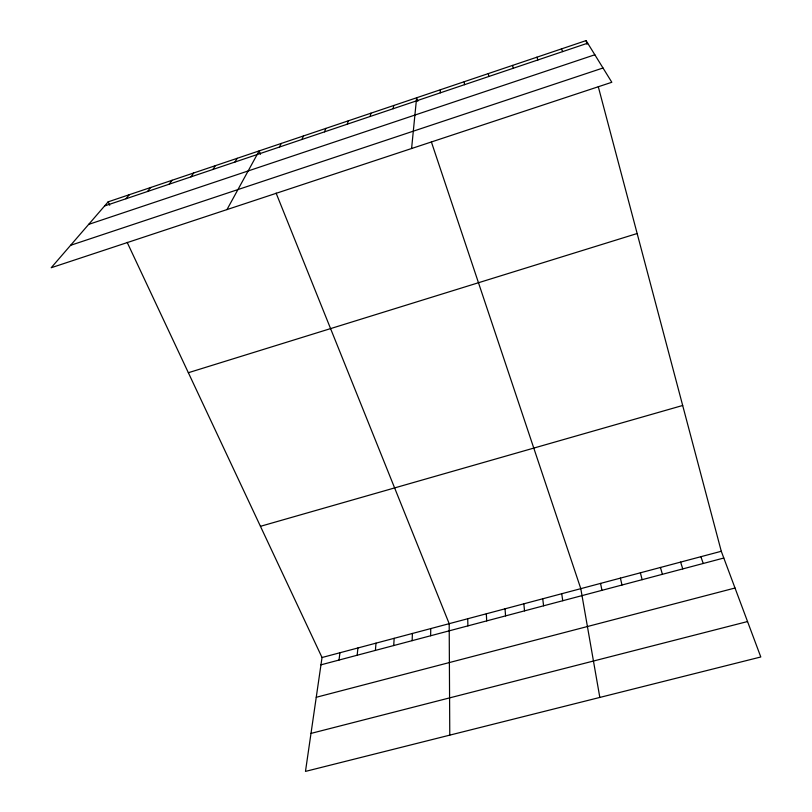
<?xml version="1.0" encoding="UTF-8"?>
<svg xmlns="http://www.w3.org/2000/svg" width="812" height="812" viewBox="0 0 812 812"><rect width="100%" height="100%" fill="white"/><g stroke="black" fill="none" stroke-linecap="round" stroke-linejoin="round"><path stroke-width="1.22" d="M430.634 635.766L430.756 628.579M440.317 92.832L440.368 89.756M412.131 640.668L412.415 633.462M393.718 645.55L394.165 638.323M375.398 650.412L375.997 643.155M411.593 148.515L416.617 97.775L417.794 101.287M357.168 655.243L357.919 647.966M339.02 660.054L339.934 652.757M127.169 242.362L322.029 657.517L305.474 771.4L760.793 656.979L721.279 551.277L598.302 86.752M393.15 108.727L393.708 105.499M370.13 116.481L370.942 113.183M347.252 124.195L348.307 120.815M324.516 131.849L325.815 128.408M301.922 139.461L303.455 135.949M279.46 147.033L281.236 143.44M226.964 209.597L259.14 150.9L260.5 154.27M234.952 162.035L237.185 158.31M212.896 169.464L215.363 165.668M190.972 176.854L193.662 172.986M169.18 184.192L172.093 180.264M147.52 191.49L150.646 187.501M125.992 198.747L129.331 194.687M108.148 201.843L51.207 267.737L611.822 82.276L586.091 40.6L108.148 201.843L109.742 205.243M104.586 205.964L587.675 43.178M88.64 224.406L594.831 54.769M70.583 245.315L603.001 67.995M188.354 372.718L637.156 233.521M260.449 526.318L682.679 405.482M322.029 657.517L721.279 551.277M320.963 664.835L723.807 558.027M316.254 697.285L735.012 588.02M310.996 733.409L747.547 621.545M561.407 48.923L562.716 51.592M276.1 193.094L449.188 623.677L449.777 735.144M536.894 57.195L537.92 59.946M700.898 556.697L703.222 563.487M431.395 141.968L580.793 588.659L599.824 697.437M680.618 562.097L682.76 568.907M660.44 567.466L662.399 574.307M512.524 65.417L513.285 68.249M586.091 40.6L587.056 44.274M640.374 572.805L642.14 579.677M620.409 578.114L621.992 585.026M600.555 583.402L601.956 590.334M488.327 73.577L488.804 76.49M561.711 593.734L562.757 600.728M542.731 598.789L543.593 605.813M523.831 603.813L524.532 610.868M505.034 608.817L505.571 615.892M464.271 81.697L464.484 84.692M486.327 613.801L486.692 620.896M467.712 618.754L467.915 625.879"/></g></svg>
